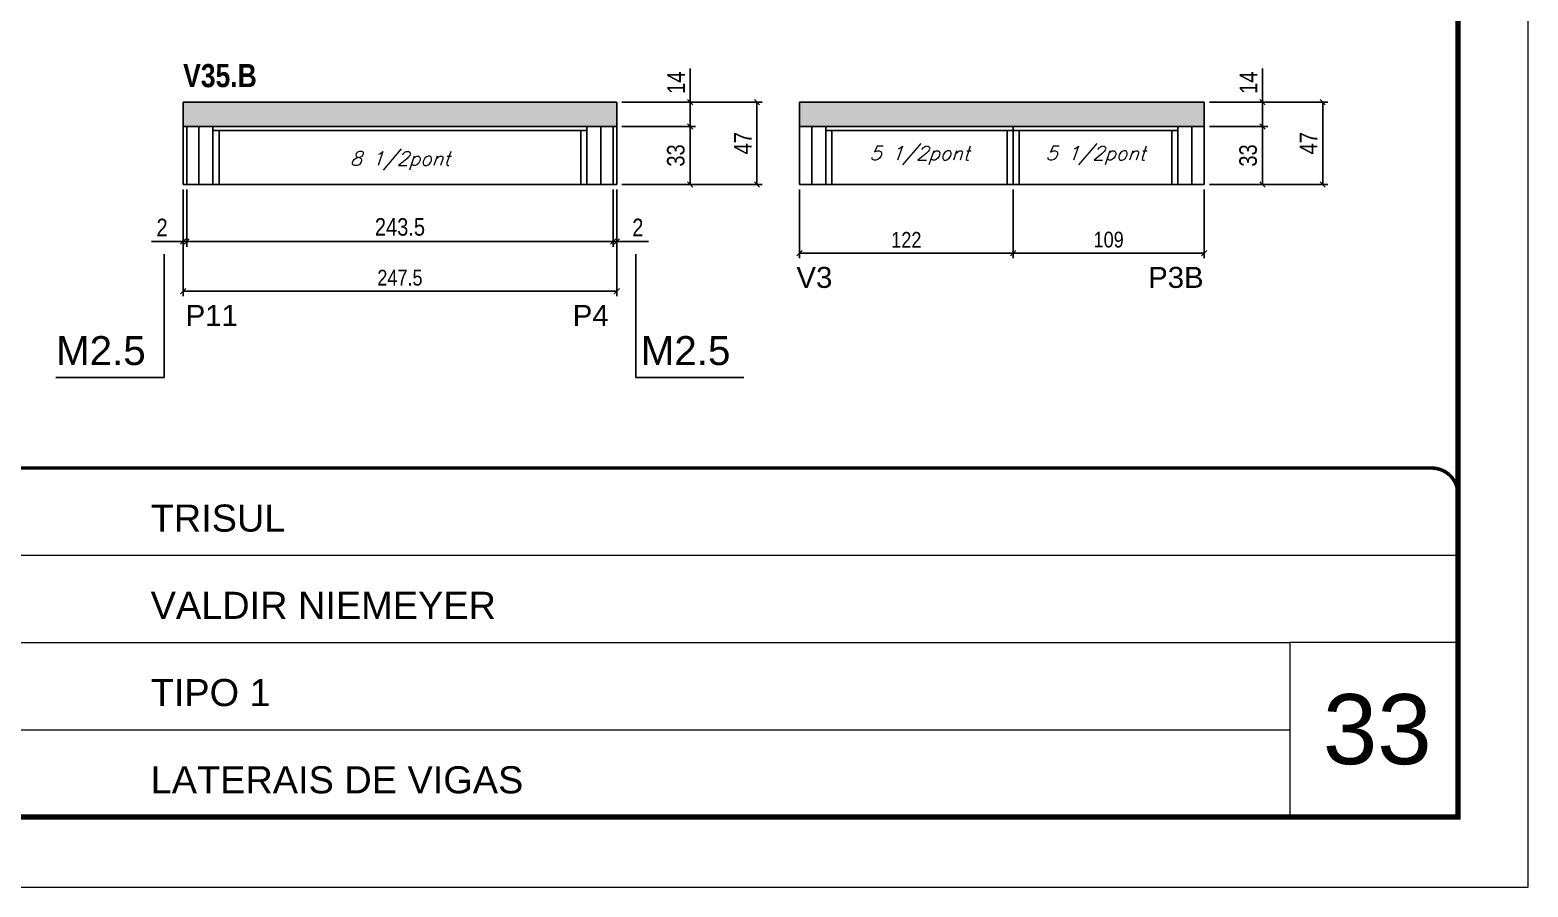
# Model space of a CAD drawing. Extents: x 3330 to 22105, y 1197 to 30204.
# Drawn here: x 3960 to 4815, y 19575 to 20064 of the extents above; entities that cross this region are included whole.
import ezdxf

# ---------------------------------------------------------------- set-up
doc = ezdxf.new("R2010")
doc.units = 0
doc.linetypes.add('CONTINUO', pattern=[0])
doc.linetypes.add('DASHED', pattern=[0.75, 0.5, -0.25])
for name, color, linetype in [('5', 5, 'Continuous'), ('COTA', 241, 'Continuous'), ('NOMENCLATURA', 7, 'Continuous'), ('Painéis', 200, 'Continuous'), ('SARR_2.2x7', 40, 'Continuous'), ('SARR_3.5x7', 81, 'Continuous'), ('texto', 7, 'Continuous')]:
    doc.layers.add(name, color=color, linetype=linetype)
for name, color, linetype, lineweight in [('CARIMBO', 255, 'Continuous', 9), ('Folhas', 255, 'Continuous', 9), ('SARRAFO DE PRESSAO', 251, 'DASHED', 9)]:
    doc.layers.add(name, color=color, linetype=linetype, lineweight=lineweight)
doc.styles.add('ARIAL', font='arial.ttf')
doc.styles.add('COTA TECNICA', font='techl___.ttf', dxfattribs={"height": 10})
doc.styles.add('COTA TECNICA-50', font='techl___.ttf', dxfattribs={"height": 9})
doc.styles.add('Romans', font='romans.shx')
doc.styles.get("Standard").update_dxf_attribs({"font": 'arial.ttf'})
doc.styles.add('TECNICA', font='techb___.ttf', dxfattribs={"height": 10})
doc.dimstyles.new('COTA PAINEL-50', dxfattribs={"dimtxt": 9, "dimasz": 3, "dimexe": 3, "dimexo": 3, "dimgap": 3, "dimtad": 1, "dimdec": 1, "dimzin": 12, "dimdsep": 46, "dimtxsty": 'COTA TECNICA-50', "dimblk1": 'OBLIQUE', "dimblk2": 'OBLIQUE', "dimsah": 1, "dimcen": 0.9, "dimclrd": 4, "dimclre": 4, "dimclrt": 240, "dimadec": 1, "dimazin": 3, "dimtfac": 1, "dimtdec": 1, "dimtmove": 0, "dimatfit": 3, "dimfxl": 1, "dimtolj": 1, "dimtzin": 12, "dimarcsym": 0})
doc.dimstyles.new('PAINEL', dxfattribs={"dimtxt": 10, "dimasz": 3, "dimexe": 3, "dimexo": 3, "dimgap": 3, "dimtad": 1, "dimdec": 1, "dimzin": 12, "dimdsep": 46, "dimtxsty": 'COTA TECNICA', "dimblk1": 'OBLIQUE', "dimblk2": 'OBLIQUE', "dimsah": 1, "dimcen": 0.9, "dimclrd": 4, "dimclre": 4, "dimclrt": 240, "dimadec": 1, "dimazin": 3, "dimtfac": 1, "dimtdec": 1, "dimtmove": 0, "dimatfit": 3, "dimfxl": 1, "dimtolj": 1, "dimtzin": 12, "dimarcsym": 0})

# ---------------------------------------------------------------- blocks, each defined once
blk = doc.blocks.new('9999999999')
at = {"color": 30, "linetype": 'CONTINUO'}
for p, q in [((98564.56, 34379.64), (99583.98, 34379.64)), ((98564.56, 34329.83), (99487.98, 34329.83)), ((99583.98, 34329.83), (99487.98, 34329.83)), ((99487.98, 34329.83), (99487.98, 34230.21)), ((98564.56, 34280.02), (99487.98, 34280.02))]:
    blk.add_line(p, q, dxfattribs=at)
at = {"color": 30, "linetype": 'CONTINUO', "const_width": 2}
blk.add_lwpolyline([(99583.98, 34230.21), (99583.98, 34414.45, 0.414214), (99568.98, 34429.45), (98228.98, 34429.45, 0.414214), (98213.98, 34414.45), (98213.98, 34245.21, 0.414214), (98228.98, 34230.21), (99583.98, 34230.21)], format="xyb", dxfattribs=at)
at = {"layer": 'Folhas'}
blk.add_lwpolyline([(98138.98, 34190.21), (99623.98, 34190.21), (99623.98, 35240.21), (98138.98, 35240.21)], close=True, dxfattribs=at)
at = {"layer": 'Folhas', "color": 30, "const_width": 3}
blk.add_lwpolyline([(98213.98, 34230.21), (99583.98, 34230.21), (99583.98, 35200.21), (98213.98, 35200.21)], close=True, dxfattribs=at)
at = {"color": 7, "linetype": 'Continuous', "ltscale": 5, "style": 'ARIAL'}
for s, height, p in [('TRISUL', 15.483, (98837.68, 34393.13)), ('VALDIR NIEMEYER', 15.4829, (98837.68, 34343.32)), ('TIPO 1', 15.483, (98837.68, 34293.51)), ('LATERAIS DE VIGAS', 15.4829, (98837.68, 34243.7))]:
    blk.add_text(s, height=height, dxfattribs=at).set_placement(p)
blk = doc.blocks.new('_Oblique')
at = {"color": 0, "linetype": 'ByBlock', "lineweight": -2}
blk.add_line((-0.5, -0.5), (0.5, 0.5), dxfattribs=at)
blk = doc.blocks.new('*D2819')
at = {"layer": 'COTA', "color": 4, "linetype": 'ByBlock', "lineweight": -2, "transparency": 16777216}
for p, q in [((4046.98, 19972.73), (4046.98, 19911.81)), ((4294.48, 19972.73), (4294.48, 19911.81)), ((4294.48, 19914.81), (4046.98, 19914.81))]:
    blk.add_line(p, q, dxfattribs=at)
at = {"layer": 'Defpoints', "color": 0, "linetype": 'ByBlock', "transparency": 16777216}
for p in [(4046.98, 19975.73), (4294.48, 19975.73), (4046.98, 19914.81)]:
    blk.add_point(p, dxfattribs=at)
at = {"layer": 'COTA', "color": 4, "linetype": 'ByBlock', "lineweight": -2, "transparency": 16777216, "xscale": 3, "yscale": 3, "zscale": 3, "rotation": 180}
blk.add_blockref('_Oblique', (4046.98, 19914.81), dxfattribs=at)
at = {"layer": 'COTA', "color": 4, "linetype": 'ByBlock', "lineweight": -2, "transparency": 16777216, "xscale": 3, "yscale": 3, "zscale": 3}
blk.add_blockref('_Oblique', (4294.48, 19914.81), dxfattribs=at)
at = {"layer": 'COTA', "color": 240, "linetype": 'ByBlock', "transparency": 16777216, "insert": (4170.73, 19922.41), "char_height": 9, "attachment_point": 5, "style": 'COTA TECNICA-50'}
blk.add_mtext('\\A1;247.5', dxfattribs=at)
blk = doc.blocks.new('*D2820')
at = {"layer": 'COTA', "color": 4, "linetype": 'ByBlock', "lineweight": -2, "transparency": 16777216}
for p, q in [((4048.98, 19972.73), (4048.98, 19940.16)), ((4292.48, 19972.73), (4292.48, 19940.16)), ((4048.98, 19943.16), (4292.48, 19943.16))]:
    blk.add_line(p, q, dxfattribs=at)
at = {"layer": 'Defpoints', "color": 0, "linetype": 'ByBlock', "transparency": 16777216}
for p in [(4048.98, 19975.73), (4292.48, 19975.73), (4292.48, 19943.16)]:
    blk.add_point(p, dxfattribs=at)
at = {"layer": 'COTA', "color": 4, "linetype": 'ByBlock', "lineweight": -2, "transparency": 16777216, "xscale": 3, "yscale": 3, "zscale": 3, "rotation": 180}
blk.add_blockref('_Oblique', (4048.98, 19943.16), dxfattribs=at)
at = {"layer": 'COTA', "color": 4, "linetype": 'ByBlock', "lineweight": -2, "transparency": 16777216, "xscale": 3, "yscale": 3, "zscale": 3}
blk.add_blockref('_Oblique', (4292.48, 19943.16), dxfattribs=at)
at = {"layer": 'COTA', "color": 240, "linetype": 'ByBlock', "transparency": 16777216, "insert": (4170.73, 19951.38), "char_height": 10, "attachment_point": 5, "style": 'COTA TECNICA'}
blk.add_mtext('\\A1;243.5', dxfattribs=at)
blk = doc.blocks.new('*D2821')
at = {"layer": 'COTA', "color": 4, "linetype": 'ByBlock', "lineweight": -2, "transparency": 16777216}
for p, q in [((4292.48, 19972.73), (4292.48, 19940.16)), ((4294.48, 19972.73), (4294.48, 19940.16)), ((4292.48, 19943.16), (4289.48, 19943.16)), ((4292.48, 19943.16), (4294.48, 19943.16)), ((4294.48, 19943.16), (4312.59, 19943.16))]:
    blk.add_line(p, q, dxfattribs=at)
at = {"layer": 'Defpoints', "color": 0, "linetype": 'ByBlock', "transparency": 16777216}
for p in [(4292.48, 19975.73), (4294.48, 19975.73), (4294.48, 19943.16)]:
    blk.add_point(p, dxfattribs=at)
at = {"layer": 'COTA', "color": 4, "linetype": 'ByBlock', "lineweight": -2, "transparency": 16777216, "xscale": 3, "yscale": 3, "zscale": 3}
blk.add_blockref('_Oblique', (4292.48, 19943.16), dxfattribs=at)
at = {"layer": 'COTA', "color": 4, "linetype": 'ByBlock', "lineweight": -2, "transparency": 16777216, "xscale": 3, "yscale": 3, "zscale": 3, "rotation": 180}
blk.add_blockref('_Oblique', (4294.48, 19943.16), dxfattribs=at)
at = {"layer": 'COTA', "color": 240, "linetype": 'ByBlock', "transparency": 16777216, "insert": (4306.53, 19951.16), "char_height": 10, "attachment_point": 5, "style": 'COTA TECNICA'}
blk.add_mtext('\\A1;2', dxfattribs=at)
blk = doc.blocks.new('*D2822')
at = {"layer": 'COTA', "color": 4, "linetype": 'ByBlock', "lineweight": -2, "transparency": 16777216}
for p, q in [((4046.98, 19972.73), (4046.98, 19940.16)), ((4048.98, 19972.73), (4048.98, 19940.16)), ((4046.98, 19943.16), (4028.87, 19943.16)), ((4048.98, 19943.16), (4046.98, 19943.16)), ((4048.98, 19943.16), (4051.98, 19943.16))]:
    blk.add_line(p, q, dxfattribs=at)
at = {"layer": 'Defpoints', "color": 0, "linetype": 'ByBlock', "transparency": 16777216}
for p in [(4046.98, 19975.73), (4048.98, 19975.73), (4046.98, 19943.16)]:
    blk.add_point(p, dxfattribs=at)
at = {"layer": 'COTA', "color": 4, "linetype": 'ByBlock', "lineweight": -2, "transparency": 16777216, "xscale": 3, "yscale": 3, "zscale": 3}
blk.add_blockref('_Oblique', (4046.98, 19943.16), dxfattribs=at)
at = {"layer": 'COTA', "color": 4, "linetype": 'ByBlock', "lineweight": -2, "transparency": 16777216, "xscale": 3, "yscale": 3, "zscale": 3, "rotation": 180}
blk.add_blockref('_Oblique', (4048.98, 19943.16), dxfattribs=at)
at = {"layer": 'COTA', "color": 240, "linetype": 'ByBlock', "transparency": 16777216, "insert": (4034.92, 19951.16), "char_height": 10, "attachment_point": 5, "style": 'COTA TECNICA'}
blk.add_mtext('\\A1;2', dxfattribs=at)
blk = doc.blocks.new('*D2823')
at = {"layer": 'COTA', "color": 4, "linetype": 'ByBlock', "lineweight": -2, "transparency": 16777216}
for p, q in [((4297.48, 20008.73), (4339.47, 20008.73)), ((4336.47, 20008.73), (4336.47, 19975.73)), ((4297.48, 19975.73), (4339.47, 19975.73))]:
    blk.add_line(p, q, dxfattribs=at)
at = {"layer": 'Defpoints', "color": 0, "linetype": 'ByBlock', "transparency": 16777216}
for p in [(4294.48, 20008.73), (4294.48, 19975.73), (4336.47, 19975.73)]:
    blk.add_point(p, dxfattribs=at)
at = {"layer": 'COTA', "color": 4, "linetype": 'ByBlock', "lineweight": -2, "transparency": 16777216, "xscale": 3, "yscale": 3, "zscale": 3}
for p, rotation in [((4336.47, 20008.73), 90), ((4336.47, 19975.73), 270)]:
    blk.add_blockref('_Oblique', p, dxfattribs=dict(at, rotation=rotation))
at = {"layer": 'COTA', "color": 240, "linetype": 'ByBlock', "transparency": 16777216, "insert": (4328.25, 19992.23), "char_height": 10, "attachment_point": 5, "rotation": 90, "style": 'COTA TECNICA'}
blk.add_mtext('\\A1;33', dxfattribs=at)
blk = doc.blocks.new('*D2824')
at = {"layer": 'COTA', "color": 4, "linetype": 'ByBlock', "lineweight": -2, "transparency": 16777216}
for p, q in [((4336.47, 20022.73), (4336.47, 20041.84)), ((4297.48, 20022.73), (4339.47, 20022.73)), ((4336.47, 20008.73), (4336.47, 20022.73)), ((4297.48, 20008.73), (4339.47, 20008.73))]:
    blk.add_line(p, q, dxfattribs=at)
at = {"layer": 'Defpoints', "color": 0, "linetype": 'ByBlock', "transparency": 16777216}
for p in [(4294.48, 20022.73), (4336.47, 20022.73), (4294.48, 20008.73)]:
    blk.add_point(p, dxfattribs=at)
at = {"layer": 'COTA', "color": 4, "linetype": 'ByBlock', "lineweight": -2, "transparency": 16777216, "xscale": 3, "yscale": 3, "zscale": 3}
for p, rotation in [((4336.47, 20022.73), 90), ((4336.47, 20008.73), 270)]:
    blk.add_blockref('_Oblique', p, dxfattribs=dict(at, rotation=rotation))
at = {"layer": 'COTA', "color": 240, "linetype": 'ByBlock', "transparency": 16777216, "insert": (4328.39, 20033.78), "char_height": 10, "attachment_point": 5, "rotation": 90, "style": 'COTA TECNICA'}
blk.add_mtext('\\A1;14', dxfattribs=at)
blk = doc.blocks.new('*D2825')
at = {"layer": 'COTA', "color": 4, "linetype": 'ByBlock', "lineweight": -2, "transparency": 16777216}
for p, q in [((4297.48, 20022.73), (4377.55, 20022.73)), ((4374.55, 19975.73), (4374.55, 20022.73)), ((4297.48, 19975.73), (4377.55, 19975.73))]:
    blk.add_line(p, q, dxfattribs=at)
at = {"layer": 'Defpoints', "color": 0, "linetype": 'ByBlock', "transparency": 16777216}
for p in [(4294.48, 20022.73), (4374.55, 20022.73), (4294.48, 19975.73)]:
    blk.add_point(p, dxfattribs=at)
at = {"layer": 'COTA', "color": 4, "linetype": 'ByBlock', "lineweight": -2, "transparency": 16777216, "xscale": 3, "yscale": 3, "zscale": 3}
for p, rotation in [((4374.55, 20022.73), 90), ((4374.55, 19975.73), 270)]:
    blk.add_blockref('_Oblique', p, dxfattribs=dict(at, rotation=rotation))
at = {"layer": 'COTA', "color": 240, "linetype": 'ByBlock', "transparency": 16777216, "insert": (4366.48, 19999.23), "char_height": 10, "attachment_point": 5, "rotation": 90, "style": 'COTA TECNICA'}
blk.add_mtext('\\A1;47', dxfattribs=at)
blk = doc.blocks.new('*D2826')
at = {"layer": 'COTA', "color": 4, "linetype": 'ByBlock', "lineweight": -2, "transparency": 16777216}
for p, q in [((4520.82, 19972.73), (4520.82, 19933.52)), ((4629.82, 19972.73), (4629.82, 19933.52)), ((4629.82, 19936.52), (4520.82, 19936.52))]:
    blk.add_line(p, q, dxfattribs=at)
at = {"layer": 'Defpoints', "color": 0, "linetype": 'ByBlock', "transparency": 16777216}
for p in [(4520.82, 19975.73), (4629.82, 19975.73), (4520.82, 19936.52)]:
    blk.add_point(p, dxfattribs=at)
at = {"layer": 'COTA', "color": 4, "linetype": 'ByBlock', "lineweight": -2, "transparency": 16777216, "xscale": 3, "yscale": 3, "zscale": 3, "rotation": 180}
blk.add_blockref('_Oblique', (4520.82, 19936.52), dxfattribs=at)
at = {"layer": 'COTA', "color": 4, "linetype": 'ByBlock', "lineweight": -2, "transparency": 16777216, "xscale": 3, "yscale": 3, "zscale": 3}
blk.add_blockref('_Oblique', (4629.82, 19936.52), dxfattribs=at)
at = {"layer": 'COTA', "color": 240, "linetype": 'ByBlock', "transparency": 16777216, "insert": (4575.32, 19944.14), "char_height": 9, "attachment_point": 5, "style": 'COTA TECNICA-50'}
blk.add_mtext('\\A1;109', dxfattribs=at)
blk = doc.blocks.new('*D2827')
at = {"layer": 'COTA', "color": 4, "linetype": 'ByBlock', "lineweight": -2, "transparency": 16777216}
for p, q in [((4398.82, 19972.73), (4398.82, 19933.52)), ((4520.82, 19972.73), (4520.82, 19933.52)), ((4520.82, 19936.52), (4398.82, 19936.52))]:
    blk.add_line(p, q, dxfattribs=at)
at = {"layer": 'Defpoints', "color": 0, "linetype": 'ByBlock', "transparency": 16777216}
for p in [(4398.82, 19975.73), (4520.82, 19975.73), (4398.82, 19936.52)]:
    blk.add_point(p, dxfattribs=at)
at = {"layer": 'COTA', "color": 4, "linetype": 'ByBlock', "lineweight": -2, "transparency": 16777216, "xscale": 3, "yscale": 3, "zscale": 3, "rotation": 180}
blk.add_blockref('_Oblique', (4398.82, 19936.52), dxfattribs=at)
at = {"layer": 'COTA', "color": 4, "linetype": 'ByBlock', "lineweight": -2, "transparency": 16777216, "xscale": 3, "yscale": 3, "zscale": 3}
blk.add_blockref('_Oblique', (4520.82, 19936.52), dxfattribs=at)
at = {"layer": 'COTA', "color": 240, "linetype": 'ByBlock', "transparency": 16777216, "insert": (4459.82, 19944.07), "char_height": 9, "attachment_point": 5, "style": 'COTA TECNICA-50'}
blk.add_mtext('\\A1;122', dxfattribs=at)
blk = doc.blocks.new('*D2828')
at = {"layer": 'COTA', "color": 4, "linetype": 'ByBlock', "lineweight": -2, "transparency": 16777216}
for p, q in [((4632.82, 20008.73), (4666.18, 20008.73)), ((4663.18, 19975.73), (4663.18, 20008.73)), ((4632.82, 19975.73), (4666.18, 19975.73))]:
    blk.add_line(p, q, dxfattribs=at)
at = {"layer": 'Defpoints', "color": 0, "linetype": 'ByBlock', "transparency": 16777216}
for p in [(4629.82, 20008.73), (4663.18, 20008.73), (4629.82, 19975.73)]:
    blk.add_point(p, dxfattribs=at)
at = {"layer": 'COTA', "color": 4, "linetype": 'ByBlock', "lineweight": -2, "transparency": 16777216, "xscale": 3, "yscale": 3, "zscale": 3}
for p, rotation in [((4663.18, 20008.73), 90), ((4663.18, 19975.73), 270)]:
    blk.add_blockref('_Oblique', p, dxfattribs=dict(at, rotation=rotation))
at = {"layer": 'COTA', "color": 240, "linetype": 'ByBlock', "transparency": 16777216, "insert": (4654.96, 19992.23), "char_height": 10, "attachment_point": 5, "rotation": 90, "style": 'COTA TECNICA'}
blk.add_mtext('\\A1;33', dxfattribs=at)
blk = doc.blocks.new('*D2829')
at = {"layer": 'COTA', "color": 4, "linetype": 'ByBlock', "lineweight": -2, "transparency": 16777216}
for p, q in [((4632.82, 20022.73), (4700.5, 20022.73)), ((4697.5, 19975.73), (4697.5, 20022.73)), ((4632.82, 19975.73), (4700.5, 19975.73))]:
    blk.add_line(p, q, dxfattribs=at)
at = {"layer": 'Defpoints', "color": 0, "linetype": 'ByBlock', "transparency": 16777216}
for p in [(4629.82, 20022.73), (4697.5, 20022.73), (4629.82, 19975.73)]:
    blk.add_point(p, dxfattribs=at)
at = {"layer": 'COTA', "color": 4, "linetype": 'ByBlock', "lineweight": -2, "transparency": 16777216, "xscale": 3, "yscale": 3, "zscale": 3}
for p, rotation in [((4697.5, 20022.73), 90), ((4697.5, 19975.73), 270)]:
    blk.add_blockref('_Oblique', p, dxfattribs=dict(at, rotation=rotation))
at = {"layer": 'COTA', "color": 240, "linetype": 'ByBlock', "transparency": 16777216, "insert": (4689.42, 19999.23), "char_height": 10, "attachment_point": 5, "rotation": 90, "style": 'COTA TECNICA'}
blk.add_mtext('\\A1;47', dxfattribs=at)
blk = doc.blocks.new('*D2830')
at = {"layer": 'COTA', "color": 4, "linetype": 'ByBlock', "lineweight": -2, "transparency": 16777216}
for p, q in [((4663.18, 20022.73), (4663.18, 20041.84)), ((4632.82, 20022.73), (4666.18, 20022.73)), ((4663.18, 20008.73), (4663.18, 20022.73)), ((4632.82, 20008.73), (4666.18, 20008.73))]:
    blk.add_line(p, q, dxfattribs=at)
at = {"layer": 'Defpoints', "color": 0, "linetype": 'ByBlock', "transparency": 16777216}
for p in [(4629.82, 20022.73), (4663.18, 20022.73), (4629.82, 20008.73)]:
    blk.add_point(p, dxfattribs=at)
at = {"layer": 'COTA', "color": 4, "linetype": 'ByBlock', "lineweight": -2, "transparency": 16777216, "xscale": 3, "yscale": 3, "zscale": 3}
for p, rotation in [((4663.18, 20022.73), 90), ((4663.18, 20008.73), 270)]:
    blk.add_blockref('_Oblique', p, dxfattribs=dict(at, rotation=rotation))
at = {"layer": 'COTA', "color": 240, "linetype": 'ByBlock', "transparency": 16777216, "insert": (4655.11, 20033.78), "char_height": 10, "attachment_point": 5, "rotation": 90, "style": 'COTA TECNICA'}
blk.add_mtext('\\A1;14', dxfattribs=at)

msp = doc.modelspace()

# ---------------------------------------------------------------- hatches: boundary and pattern name
at = {"layer": 'COTA', "linetype": 'ByBlock'}
h = msp.add_hatch(dxfattribs=at)
h.set_pattern_fill('AR-CONC', color=256, scale=0.03)
h.set_pattern_definition([(50, (-130532.45, -6784.682), (5.46554007, -0.47817257), [0.5715, -6.2865]), (355, (-130532.45, -6784.682), (-1.05730264, 5.73170536), [0.4572, -5.02921753]), (100.4514447, (-130531.9944, -6784.722), (4.40823741, 5.25353256), [0.48570026, -5.34270734]), (46.1842, (-130532.45, -6783.158), (8.13237123, -1.26126984), [0.85725, -9.42975]), (96.6355576, (-130531.772, -6783.263), (7.122124, 7.42278374), [0.7285507, -8.01406824]), (351.184151, (-130532.45, -6783.158), (7.122124, 7.42278374), [0.685799, -7.54379196]), (21, (-130531.688, -6783.539), (4.54843174, -3.06795595), [0.5715, -6.2865]), (326, (-130531.688, -6783.539), (1.85406085, 5.52563898), [0.4572, -5.0292]), (71.451445, (-130531.309, -6783.795), (6.40249258, 2.45768307), [0.48570026, -5.34269813]), (37.5, (-130532.4498, -6784.6821), (0.092658098, 2.536651166), [0, -4.96824, 0, -5.1054, 0, -5.04825]), (7.5, (-130532.4498, -6784.682), (2.004589875, 3.005417245), [0, -2.91084, 0, -4.85394, 0, -1.92405]), (327.5, (-130534.149, -6784.6821), (4.067717855, -0.17186232), [0, -1.905, 0, -5.9436, 0, -7.8867]), (317.5, (-130534.911, -6784.682), (4.44387544, 0.76279473), [0, -2.4765, 0, -3.94716, 0, -5.6007])])
h.paths.add_polyline_path([(4294.48, 20008.73), (4294.48, 20022.73), (4046.98, 20022.73), (4046.98, 20008.73)])
h = msp.add_hatch(dxfattribs=at)
h.set_pattern_fill('AR-CONC', color=256, scale=0.03)
h.set_pattern_definition([(50, (-130373.892, -12459.1005), (5.46554007, -0.47817257), [0.5715, -6.2865]), (355, (-130373.892, -12459.1005), (-1.05730264, 5.73170536), [0.4572, -5.02921753]), (100.4514447, (-130373.4366, -12459.1404), (4.40823741, 5.25353256), [0.48570026, -5.34270734]), (46.1842, (-130373.892, -12457.5765), (8.13237123, -1.26126984), [0.85725, -9.42975]), (96.6355576, (-130373.214, -12457.682), (7.122124, 7.42278374), [0.7285507, -8.01406824]), (351.184151, (-130373.892, -12457.5765), (7.122124, 7.42278374), [0.685799, -7.54379196]), (21, (-130373.13, -12457.9575), (4.54843174, -3.06795595), [0.5715, -6.2865]), (326, (-130373.13, -12457.9575), (1.85406085, 5.52563898), [0.4572, -5.0292]), (71.451445, (-130372.751, -12458.213), (6.40249258, 2.45768307), [0.48570026, -5.34269813]), (37.5, (-130373.892, -12459.1005), (0.092658098, 2.536651166), [0, -4.96824, 0, -5.1054, 0, -5.04825]), (7.5, (-130373.892, -12459.1005), (2.004589875, 3.005417245), [0, -2.91084, 0, -4.85394, 0, -1.92405]), (327.5, (-130375.5913, -12459.1005), (4.067717855, -0.17186232), [0, -1.905, 0, -5.9436, 0, -7.8867]), (317.5, (-130376.3533, -12459.1005), (4.44387544, 0.76279473), [0, -2.4765, 0, -3.94716, 0, -5.6007])])
h.paths.add_polyline_path([(4629.82, 20008.73), (4629.82, 20022.73), (4398.82, 20022.73), (4398.82, 20008.73)])

# ---------------------------------------------------------------- linework, layer by layer
for p, q in [((4046.98, 20008.73), (4046.98, 20022.73)), ((4046.98, 20022.73), (4294.48, 20022.73)), ((4294.48, 20022.73), (4294.48, 20008.73)), ((4398.82, 20008.73), (4398.82, 20022.73)), ((4398.82, 20022.73), (4629.82, 20022.73)), ((4629.82, 20022.73), (4629.82, 20008.73))]:
    msp.add_line(p, q, dxfattribs=at)
at = {"layer": 'NOMENCLATURA', "linetype": 'Continuous'}
for p, q in [((4036.16, 19935.93), (4036.16, 19865.38)), ((4305.3, 19935.93), (4305.3, 19865.38)), ((3974.37, 19865.38), (4036.16, 19865.38)), ((4367.09, 19865.38), (4305.3, 19865.38))]:
    msp.add_line(p, q, dxfattribs=at)
at = {"layer": 'Painéis', "linetype": 'Continuous'}
for p, q in [((4294.48, 20008.73), (4046.98, 20008.73)), ((4046.98, 19975.73), (4046.98, 20008.73)), ((4048.98, 19975.73), (4048.98, 20008.73)), ((4292.48, 19975.73), (4292.48, 20008.73)), ((4294.48, 19975.73), (4294.48, 20008.73)), ((4398.82, 20008.73), (4398.82, 19975.73)), ((4629.82, 20008.73), (4398.82, 20008.73)), ((4520.82, 19975.73), (4520.82, 20008.73)), ((4629.82, 19975.73), (4629.82, 20008.73)), ((4046.98, 19975.73), (4294.48, 19975.73)), ((4398.82, 19975.73), (4629.82, 19975.73))]:
    msp.add_line(p, q, dxfattribs=at)
at = {"layer": 'SARR_2.2x7', "linetype": 'Continuous'}
for p, q in [((4055.98, 20008.73), (4055.98, 19975.73)), ((4277.48, 20006.53), (4063.98, 20006.53)), ((4285.48, 20008.73), (4285.48, 19975.73)), ((4405.82, 20008.73), (4405.82, 19975.73)), ((4520.82, 20006.53), (4413.82, 20006.53)), ((4614.82, 20006.53), (4520.82, 20006.53)), ((4622.82, 20008.73), (4622.82, 19975.73))]:
    msp.add_line(p, q, dxfattribs=at)
at = {"layer": 'SARR_3.5x7'}
for p, q in [((4063.98, 20008.73), (4063.98, 19975.73)), ((4067.48, 20006.53), (4067.48, 19975.73)), ((4273.98, 20006.53), (4273.98, 19975.73)), ((4277.48, 20008.73), (4277.48, 19975.73)), ((4413.82, 20008.73), (4413.82, 19975.73)), ((4417.32, 20006.53), (4417.32, 19975.73)), ((4517.32, 20006.53), (4517.32, 19975.73)), ((4524.32, 20006.53), (4524.32, 19975.73)), ((4611.32, 20006.53), (4611.32, 19975.73)), ((4614.82, 20008.73), (4614.82, 19975.73))]:
    msp.add_line(p, q, dxfattribs=at)

# ---------------------------------------------------------------- block references
at = {"layer": 'SARRAFO DE PRESSAO', "color": 6, "linetype": 'ByBlock'}
msp.add_blockref('9999999999', (-94809.25, -14615.68), dxfattribs=at)

# ---------------------------------------------------------------- texts
at = {"layer": '5', "linetype": 'Continuous'}
for s, p in [('V3', (4397.07, 19916.62)), ('P3B', (4597.85, 19916.62)), ('P11', (4048.4, 19894.92)), ('P4', (4269.38, 19894.92))]:
    msp.add_text(s, height=12, rotation=359.99996, dxfattribs=at).set_placement(p)
at = {"layer": 'CARIMBO', "style": 'ARIAL'}
msp.add_text('33', height=40, dxfattribs=at).set_placement((4697.59, 19644.67))
at = {"layer": 'NOMENCLATURA', "style": 'TECNICA'}
msp.add_text('V35.B', height=13.2, dxfattribs=at).set_placement((4046.98, 20031.24))
at = {"layer": 'NOMENCLATURA', "linetype": 'Continuous'}
for p in [(3974.37, 19872.58), (4308.16, 19872.58)]:
    msp.add_text('M2.5', height=16.5, dxfattribs=at).set_placement(p)
at = {"layer": 'texto', "color": 2, "char_height": 8, "attachment_point": 5, "style": 'Romans'}
for s, insert in [('{\\Q19;\\C256;8 1/2pont}', (4170.73, 19989.23)), ('{\\Q19;\\C256;5 1/2pont}', (4467.32, 19992.23)), ('{\\Q19;\\C256;5 1/2pont}', (4567.82, 19992.23))]:
    msp.add_mtext(s, dxfattribs=dict(at, insert=insert))

# ---------------------------------------------------------------- dimensions: what is measured, and where the dimension line sits
at = {"layer": 'COTA', "linetype": 'ByBlock'}
for base, p1, p2, picture, middle in [((4336.47, 20022.73), (4294.48, 20008.73), (4294.48, 20022.73), '*D2824', (4328.39, 20033.78)), ((4663.18, 20022.73), (4629.82, 20008.73), (4629.82, 20022.73), '*D2830', (4655.11, 20033.78)), ((4374.55, 20022.73), (4294.48, 19975.73), (4294.48, 20022.73), '*D2825', (4366.48, 19999.23)), ((4697.5, 20022.73), (4629.82, 19975.73), (4629.82, 20022.73), '*D2829', (4689.42, 19999.23)), ((4336.47, 19975.73), (4294.48, 20008.73), (4294.48, 19975.73), '*D2823', (4328.25, 19992.23)), ((4663.18, 20008.73), (4629.82, 19975.73), (4629.82, 20008.73), '*D2828', (4654.96, 19992.23))]:
    dim = msp.add_linear_dim(base=base, p1=p1, p2=p2, angle=90, dimstyle='PAINEL', dxfattribs=at)
    dim.commit()
    dim.dimension.update_dxf_attribs({"geometry": picture, "text_midpoint": middle})
for base, p1, p2, picture, middle in [((4046.98, 19943.16), (4048.98, 19975.73), (4046.98, 19975.73), '*D2822', (4034.92, 19951.16)), ((4292.48, 19943.16), (4048.98, 19975.73), (4292.48, 19975.73), '*D2820', (4170.73, 19951.38)), ((4294.48, 19943.16), (4292.48, 19975.73), (4294.48, 19975.73), '*D2821', (4306.53, 19951.16))]:
    dim = msp.add_linear_dim(base=base, p1=p1, p2=p2, dimstyle='PAINEL', dxfattribs=at)
    dim.commit()
    dim.dimension.update_dxf_attribs({"geometry": picture, "text_midpoint": middle})
for base, p1, p2, picture, middle in [((4046.98, 19914.81), (4294.48, 19975.73), (4046.98, 19975.73), '*D2819', (4170.73, 19922.41)), ((4520.82, 19936.52), (4629.82, 19975.73), (4520.82, 19975.73), '*D2826', (4575.32, 19944.14))]:
    dim = msp.add_linear_dim(base=base, p1=p1, p2=p2, dimstyle='COTA PAINEL-50', override={"dimarcsym": 1}, dxfattribs=at)
    dim.commit()
    dim.dimension.update_dxf_attribs({"geometry": picture, "text_midpoint": middle})
dim = msp.add_linear_dim(base=(4398.82, 19936.52), p1=(4520.82, 19975.73), p2=(4398.82, 19975.73), angle=180, dimstyle='COTA PAINEL-50', override={"dimarcsym": 1}, dxfattribs=at)
dim.commit()
dim.dimension.update_dxf_attribs({"geometry": '*D2827', "text_midpoint": (4459.82, 19944.07)})

doc.saveas('drawing.dxf')
